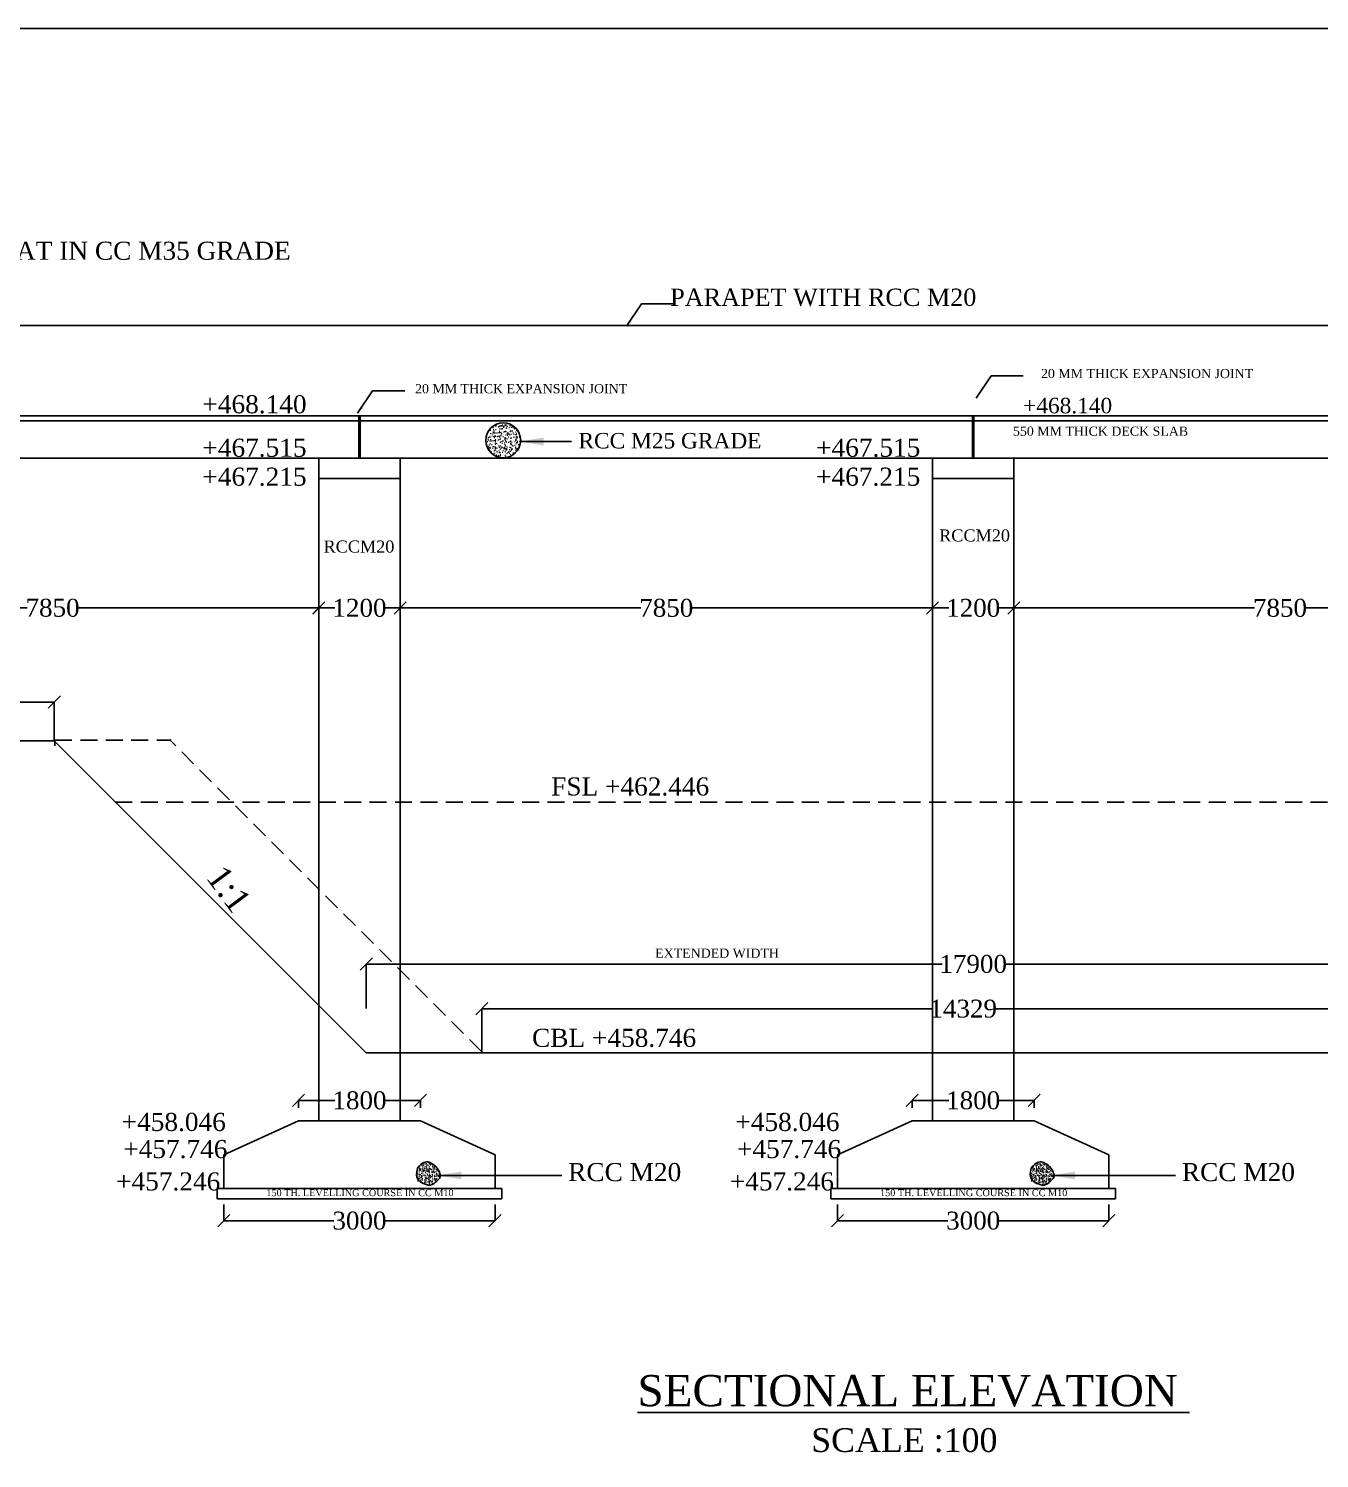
# Model space of a CAD drawing. Header units: inches. Extents: x 90659 to 166790, y -1471827 to -1422100.
# Drawn here: x 109513 to 128548, y -1443181 to -1422100 of the extents above; entities that cross this region are included whole.
import ezdxf
from ezdxf.enums import TextEntityAlignment as Align

# ---------------------------------------------------------------- set-up
doc = ezdxf.new("R2010")
doc.units = ezdxf.units.IN
doc.header["$MEASUREMENT"] = 0
doc.header["$PDMODE"] = 3
doc.header["$PDSIZE"] = -20
doc.linetypes.add('HIDDEN', pattern=[0.375, 0.25, -0.125])
doc.layers.add('slb-32.469', color=5, linetype='Continuous')
doc.layers.add('text', color=6, linetype='Continuous')
doc.styles.add('AB', font='arialbd.ttf')
doc.styles.add('TIMES NEW ROMAN', font='times.ttf')
doc.dimstyles.new('STANDARD$0', dxfattribs={"dimscale": 100, "dimtxt": 0.02, "dimasz": 0.02, "dimexe": 0.05, "dimexo": 0.1, "dimgap": 0.002, "dimtad": 2, "dimdec": 0, "dimzin": 1, "dimdsep": 46, "dimtxsty": 'Standard', "dimblk": 'OBLIQUE', "dimcen": 0.09, "dimadec": 0, "dimazin": 0, "dimtfac": 1, "dimtdec": 0, "dimtofl": 0, "dimtmove": 0, "dimatfit": 3, "dimfxl": 1, "dimtolj": 1, "dimtzin": 1, "dimarcsym": 0})
doc.dimstyles.new('STANDARD$7', dxfattribs={"dimtxt": 2, "dimasz": 2, "dimexe": 1.25, "dimexo": 0.625, "dimtad": 1, "dimdec": 0, "dimlfac": 0.5, "dimrnd": 0.0005, "dimdsep": 46, "dimtxsty": 'AB', "dimblk": 'OBLIQUE', "dimcen": 2.5, "dimadec": 0, "dimazin": 0, "dimtfac": 1, "dimtdec": 0, "dimtmove": 0, "dimatfit": 3, "dimfxl": 1, "dimtolj": 1, "dimtzin": 0, "dimarcsym": 0})

# ---------------------------------------------------------------- blocks, each defined once
blk = doc.blocks.new('_Oblique')
at = {"color": 0, "linetype": 'ByBlock', "lineweight": -2}
blk.add_line((-0.5, -0.5), (0.5, 0.5), dxfattribs=at)
blk = doc.blocks.new('*D14')
at = {"color": 0, "lineweight": -2, "transparency": 16777216}
for p, q in [((114492, -1436548), (114492, -1435892)), ((114492, -1435892), (122984, -1435892)), ((132392, -1435892), (123899, -1435892)), ((132392, -1436548), (132392, -1435892))]:
    blk.add_line(p, q, dxfattribs=at)
at = {"layer": 'Defpoints', "color": 0, "transparency": 16777216}
for p in [(132392, -1435892), (114492, -1436548), (132392, -1436548)]:
    blk.add_point(p, dxfattribs=at)
at = {"color": 0, "lineweight": -2, "transparency": 16777216, "xscale": 180, "yscale": 180, "zscale": 180, "rotation": 180}
blk.add_blockref('_Oblique', (114492, -1435892), dxfattribs=at)
at = {"color": 0, "lineweight": -2, "transparency": 16777216, "xscale": 180, "yscale": 180, "zscale": 180}
blk.add_blockref('_Oblique', (132392, -1435892), dxfattribs=at)
at = {"color": 0, "transparency": 16777216, "insert": (123442, -1435892), "char_height": 264, "attachment_point": 5, "style": 'TIMES NEW ROMAN'}
blk.add_mtext('\\A1;17900', dxfattribs=at)
blk = doc.blocks.new('*D15')
at = {"color": 0, "lineweight": -2, "transparency": 16777216}
for p, q in [((113792, -1430833), (113792, -1430641)), ((113792, -1430642), (114031, -1430642)), ((114992, -1430642), (114752, -1430642)), ((114992, -1430833), (114992, -1430641))]:
    blk.add_line(p, q, dxfattribs=at)
at = {"layer": 'Defpoints', "color": 0, "transparency": 16777216}
for p in [(114992, -1430642), (113792, -1430834), (114992, -1430834)]:
    blk.add_point(p, dxfattribs=at)
at = {"color": 0, "lineweight": -2, "transparency": 16777216, "xscale": 180, "yscale": 180, "zscale": 180, "rotation": 180}
blk.add_blockref('_Oblique', (113792, -1430642), dxfattribs=at)
at = {"color": 0, "lineweight": -2, "transparency": 16777216, "xscale": 180, "yscale": 180, "zscale": 180}
blk.add_blockref('_Oblique', (114992, -1430642), dxfattribs=at)
at = {"color": 0, "transparency": 16777216, "insert": (114392, -1430642), "char_height": 264, "attachment_point": 5, "style": 'TIMES NEW ROMAN'}
blk.add_mtext('\\A1;1200', dxfattribs=at)
blk = doc.blocks.new('*D16')
at = {"color": 0, "lineweight": -2, "transparency": 16777216}
for p, q in [((113492, -1438013), (113492, -1437903)), ((113492, -1437903), (114031, -1437903)), ((115292, -1437903), (114752, -1437903)), ((115292, -1438013), (115292, -1437903))]:
    blk.add_line(p, q, dxfattribs=at)
at = {"layer": 'Defpoints', "color": 0, "transparency": 16777216}
for p in [(113492, -1438014), (115292, -1437903), (115292, -1438014)]:
    blk.add_point(p, dxfattribs=at)
at = {"color": 0, "lineweight": -2, "transparency": 16777216, "xscale": 180, "yscale": 180, "zscale": 180, "rotation": 180}
blk.add_blockref('_Oblique', (113492, -1437903), dxfattribs=at)
at = {"color": 0, "lineweight": -2, "transparency": 16777216, "xscale": 180, "yscale": 180, "zscale": 180}
blk.add_blockref('_Oblique', (115292, -1437903), dxfattribs=at)
at = {"color": 0, "transparency": 16777216, "insert": (114392, -1437903), "char_height": 264, "attachment_point": 5, "style": 'TIMES NEW ROMAN'}
blk.add_mtext('\\A1;1800', dxfattribs=at)
blk = doc.blocks.new('*D17')
at = {"color": 0, "lineweight": -2, "transparency": 16777216}
for p, q in [((112392, -1439436), (112392, -1439676)), ((116392, -1439436), (116392, -1439676)), ((112392, -1439676), (114016, -1439676)), ((116392, -1439676), (114767, -1439676))]:
    blk.add_line(p, q, dxfattribs=at)
at = {"layer": 'Defpoints', "color": 0, "transparency": 16777216}
for p in [(112392, -1439436), (116392, -1439436), (116392, -1439676)]:
    blk.add_point(p, dxfattribs=at)
at = {"color": 0, "lineweight": -2, "transparency": 16777216, "xscale": 180, "yscale": 180, "zscale": 180, "rotation": 180}
blk.add_blockref('_Oblique', (112392, -1439676), dxfattribs=at)
at = {"color": 0, "lineweight": -2, "transparency": 16777216, "xscale": 180, "yscale": 180, "zscale": 180}
blk.add_blockref('_Oblique', (116392, -1439676), dxfattribs=at)
at = {"color": 0, "transparency": 16777216, "insert": (114392, -1439676), "char_height": 264, "attachment_point": 5, "style": 'TIMES NEW ROMAN'}
blk.add_mtext('\\A1;3000', dxfattribs=at)
blk = doc.blocks.new('*D19')
at = {"color": 0, "lineweight": -2, "transparency": 16777216}
for p, q in [((122842, -1430833), (122842, -1430641)), ((122842, -1430642), (123081, -1430642)), ((124042, -1430642), (123802, -1430642)), ((124042, -1430833), (124042, -1430641))]:
    blk.add_line(p, q, dxfattribs=at)
at = {"layer": 'Defpoints', "color": 0, "transparency": 16777216}
for p in [(124042, -1430642), (122842, -1430834), (124042, -1430834)]:
    blk.add_point(p, dxfattribs=at)
at = {"color": 0, "lineweight": -2, "transparency": 16777216, "xscale": 180, "yscale": 180, "zscale": 180, "rotation": 180}
blk.add_blockref('_Oblique', (122842, -1430642), dxfattribs=at)
at = {"color": 0, "lineweight": -2, "transparency": 16777216, "xscale": 180, "yscale": 180, "zscale": 180}
blk.add_blockref('_Oblique', (124042, -1430642), dxfattribs=at)
at = {"color": 0, "transparency": 16777216, "insert": (123442, -1430642), "char_height": 264, "attachment_point": 5, "style": 'TIMES NEW ROMAN'}
blk.add_mtext('\\A1;1200', dxfattribs=at)
blk = doc.blocks.new('*D18')
at = {"color": 0, "lineweight": -2, "transparency": 16777216}
for p, q in [((122542, -1438013), (122542, -1437903)), ((122542, -1437903), (123081, -1437903)), ((124342, -1437903), (123802, -1437903)), ((124342, -1438013), (124342, -1437903))]:
    blk.add_line(p, q, dxfattribs=at)
at = {"layer": 'Defpoints', "color": 0, "transparency": 16777216}
for p in [(122542, -1438014), (124342, -1437903), (124342, -1438014)]:
    blk.add_point(p, dxfattribs=at)
at = {"color": 0, "lineweight": -2, "transparency": 16777216, "xscale": 180, "yscale": 180, "zscale": 180, "rotation": 180}
blk.add_blockref('_Oblique', (122542, -1437903), dxfattribs=at)
at = {"color": 0, "lineweight": -2, "transparency": 16777216, "xscale": 180, "yscale": 180, "zscale": 180}
blk.add_blockref('_Oblique', (124342, -1437903), dxfattribs=at)
at = {"color": 0, "transparency": 16777216, "insert": (123442, -1437903), "char_height": 264, "attachment_point": 5, "style": 'TIMES NEW ROMAN'}
blk.add_mtext('\\A1;1800', dxfattribs=at)
blk = doc.blocks.new('*D20')
at = {"color": 0, "lineweight": -2, "transparency": 16777216}
for p, q in [((121442, -1439436), (121442, -1439676)), ((125442, -1439436), (125442, -1439676)), ((121442, -1439676), (123066, -1439676)), ((125442, -1439676), (123817, -1439676))]:
    blk.add_line(p, q, dxfattribs=at)
at = {"layer": 'Defpoints', "color": 0, "transparency": 16777216}
for p in [(121442, -1439436), (125442, -1439436), (125442, -1439676)]:
    blk.add_point(p, dxfattribs=at)
at = {"color": 0, "lineweight": -2, "transparency": 16777216, "xscale": 180, "yscale": 180, "zscale": 180, "rotation": 180}
blk.add_blockref('_Oblique', (121442, -1439676), dxfattribs=at)
at = {"color": 0, "lineweight": -2, "transparency": 16777216, "xscale": 180, "yscale": 180, "zscale": 180}
blk.add_blockref('_Oblique', (125442, -1439676), dxfattribs=at)
at = {"color": 0, "transparency": 16777216, "insert": (123442, -1439676), "char_height": 264, "attachment_point": 5, "style": 'TIMES NEW ROMAN'}
blk.add_mtext('\\A1;3000', dxfattribs=at)
blk = doc.blocks.new('*D26')
at = {"color": 0, "lineweight": -2, "transparency": 16777216}
for p, q in [((114992, -1430641), (114992, -1430642)), ((114992, -1430642), (118541, -1430642)), ((122842, -1430642), (119292, -1430642)), ((122842, -1430641), (122842, -1430642))]:
    blk.add_line(p, q, dxfattribs=at)
at = {"layer": 'Defpoints', "color": 0, "transparency": 16777216}
for p in [(114992, -1430641), (114992, -1430642), (122842, -1430641)]:
    blk.add_point(p, dxfattribs=at)
at = {"color": 0, "lineweight": -2, "transparency": 16777216, "xscale": 180, "yscale": 180, "zscale": 180, "rotation": 180}
blk.add_blockref('_Oblique', (114992, -1430642), dxfattribs=at)
at = {"color": 0, "lineweight": -2, "transparency": 16777216, "xscale": 180, "yscale": 180, "zscale": 180}
blk.add_blockref('_Oblique', (122842, -1430642), dxfattribs=at)
at = {"color": 0, "transparency": 16777216, "insert": (118916, -1430642), "char_height": 264, "attachment_point": 5, "style": 'TIMES NEW ROMAN'}
blk.add_mtext('\\A1;7850', dxfattribs=at)
blk = doc.blocks.new('*D27')
at = {"color": 0, "lineweight": -2, "transparency": 16777216}
for p, q in [((124042, -1430641), (124042, -1430642)), ((124042, -1430642), (127591, -1430642)), ((131892, -1430642), (128342, -1430642)), ((131892, -1430641), (131892, -1430642))]:
    blk.add_line(p, q, dxfattribs=at)
at = {"layer": 'Defpoints', "color": 0, "transparency": 16777216}
for p in [(124042, -1430641), (124042, -1430642), (131892, -1430641)]:
    blk.add_point(p, dxfattribs=at)
at = {"color": 0, "lineweight": -2, "transparency": 16777216, "xscale": 180, "yscale": 180, "zscale": 180, "rotation": 180}
blk.add_blockref('_Oblique', (124042, -1430642), dxfattribs=at)
at = {"color": 0, "lineweight": -2, "transparency": 16777216, "xscale": 180, "yscale": 180, "zscale": 180}
blk.add_blockref('_Oblique', (131892, -1430642), dxfattribs=at)
at = {"color": 0, "transparency": 16777216, "insert": (127966, -1430642), "char_height": 264, "attachment_point": 5, "style": 'TIMES NEW ROMAN'}
blk.add_mtext('\\A1;7850', dxfattribs=at)
blk = doc.blocks.new('*D29')
at = {"color": 0, "lineweight": -2, "transparency": 16777216}
for p, q in [((105942, -1430641), (105942, -1430642)), ((105942, -1430641), (109491, -1430641)), ((113792, -1430641), (110242, -1430641)), ((113792, -1430641), (113792, -1430642))]:
    blk.add_line(p, q, dxfattribs=at)
at = {"layer": 'Defpoints', "color": 0, "transparency": 16777216}
for p in [(105942, -1430641), (105942, -1430641), (113792, -1430641)]:
    blk.add_point(p, dxfattribs=at)
at = {"color": 0, "lineweight": -2, "transparency": 16777216, "xscale": 180, "yscale": 180, "zscale": 180, "rotation": 180}
blk.add_blockref('_Oblique', (105942, -1430641), dxfattribs=at)
at = {"color": 0, "lineweight": -2, "transparency": 16777216, "xscale": 180, "yscale": 180, "zscale": 180}
blk.add_blockref('_Oblique', (113792, -1430641), dxfattribs=at)
at = {"color": 0, "transparency": 16777216, "insert": (109866, -1430641), "char_height": 264, "attachment_point": 5, "style": 'TIMES NEW ROMAN'}
blk.add_mtext('\\A1;7850', dxfattribs=at)
blk = doc.blocks.new('*D37')
at = {"color": 0, "lineweight": -2, "transparency": 16777216}
for p, q in [((106892, -1432603), (106892, -1432029)), ((106892, -1432029), (108016, -1432029)), ((109892, -1432029), (108767, -1432029)), ((109892, -1432603), (109892, -1432029))]:
    blk.add_line(p, q, dxfattribs=at)
at = {"layer": 'Defpoints', "color": 0, "transparency": 16777216}
for p in [(109892, -1432029), (106892, -1432604), (109892, -1432604)]:
    blk.add_point(p, dxfattribs=at)
at = {"color": 0, "lineweight": -2, "transparency": 16777216, "xscale": 180, "yscale": 180, "zscale": 180, "rotation": 180}
blk.add_blockref('_Oblique', (106892, -1432029), dxfattribs=at)
at = {"color": 0, "lineweight": -2, "transparency": 16777216, "xscale": 180, "yscale": 180, "zscale": 180}
blk.add_blockref('_Oblique', (109892, -1432029), dxfattribs=at)
at = {"color": 0, "transparency": 16777216, "insert": (108392, -1432029), "char_height": 264, "attachment_point": 5, "style": 'TIMES NEW ROMAN'}
blk.add_mtext('\\A1;3000', dxfattribs=at)
blk = doc.blocks.new('*D98')
at = {"color": 0, "lineweight": -2, "transparency": 16777216}
for p, q in [((116196, -1437207), (116196, -1436551)), ((116196, -1436551), (122839, -1436551)), ((130526, -1436551), (123751, -1436551)), ((130526, -1437207), (130526, -1436551))]:
    blk.add_line(p, q, dxfattribs=at)
at = {"layer": 'Defpoints', "color": 0, "transparency": 16777216}
for p in [(130526, -1436551), (116196, -1437207), (130526, -1437207)]:
    blk.add_point(p, dxfattribs=at)
at = {"color": 0, "lineweight": -2, "transparency": 16777216, "xscale": 180, "yscale": 180, "zscale": 180, "rotation": 180}
blk.add_blockref('_Oblique', (116196, -1436551), dxfattribs=at)
at = {"color": 0, "lineweight": -2, "transparency": 16777216, "xscale": 180, "yscale": 180, "zscale": 180}
blk.add_blockref('_Oblique', (130526, -1436551), dxfattribs=at)
at = {"color": 0, "transparency": 16777216, "insert": (123295, -1436551), "char_height": 264, "attachment_point": 5, "style": 'TIMES NEW ROMAN'}
blk.add_mtext('\\A1;14329', dxfattribs=at)

msp = doc.modelspace()

# ---------------------------------------------------------------- hatches: boundary and pattern name
at = {"linetype": 'ByBlock', "lineweight": 9}
h = msp.add_hatch(dxfattribs=at)
h.set_pattern_fill('AR-CONC', color=256, scale=15, style=0)
h.set_pattern_definition([(50, (-399954.965, 106282.39), (107.5890274, -9.4128202), [11.25, -123.75]), (355, (-399954.97, 106282.39), (-20.8127, 112.82882), [9, -99]), (100.4514445, (-399946, 106281.6), (86.776327, 103.4159986), [9.561029, -105.171317]), (46.1842, (-399954.97, 106312.39), (160.0862, -24.827892), [16.875, -185.625]), (96.635635, (-399941.62, 106310.32), (140.199292, 146.11779), [14.341551, -157.757064]), (351.184164, (-399954.97, 106312.39), (140.199292, 146.11779), [13.5, -148.5]), (21, (-399939.965, 106304.89), (89.536058, -60.3928336), [11.25, -123.75]), (326, (-399939.97, 106304.89), (36.4973, 108.772507), [9, -99]), (71.451445, (-399932.5, 106299.85), (126.0333565, 48.379673), [9.5610285, -105.171317]), (37.5, (-399954.965, 106282.386), (1.8239783, 49.9340781), [0, -97.8, 0, -100.5, 0, -99.375]), (7.5, (-399954.965, 106282.386), (39.4604306, 59.1617568), [0, -57.3, 0, -95.55, 0, -37.875]), (327.5, (-399988.415, 106282.386), (80.0733654, -3.3832308), [0, -37.5, 0, -117, 0, -155.25]), (317.5, (-400003.415, 106282.386), (87.4779254, 15.0157473), [0, -48.75, 0, -77.7, 0, -110.25])])
h.paths.add_polyline_path([(116769.1, -1428170.2, 1), (116254.5, -1428170.2, 1)])
h = msp.add_hatch(dxfattribs=at)
h.set_pattern_fill('AR-CONC', color=256, scale=9.75, style=0)
h.set_pattern_definition([(50, (-4777.15, -1444225.87), (69.932868, -6.118333), [7.3125, -80.4375]), (355, (-4777.15, -1444225.87), (-13.528255, 73.338733), [5.85, -64.35]), (100.4514, (-4771.32, -1444226.38), (56.404665, 67.220355), [6.21467, -68.361356]), (46.1842, (-4777.15, -1444206.37), (104.056, -16.138104), [10.96875, -120.65625]), (96.6356, (-4768.48, -1444207.71), (91.12961, 94.97649), [9.322, -102.54202]), (351.1842, (-4777.15, -1444206.37), (91.12954, 94.97656), [8.775, -96.525]), (21, (-4767.4, -1444211.244), (58.198438, -39.255342), [7.3125, -80.4375]), (326, (-4767.4, -1444211.244), (23.723245, 70.70213), [5.85, -64.35]), (71.4514, (-4762.55, -1444214.516), (81.921706, 31.446723), [6.21467, -68.361356]), (37.5, (-4777.15, -1444225.87), (1.185586, 32.457151), [0, -63.57, 0, -65.325, 0, -64.59375]), (7.5, (-4777.15, -1444225.87), (25.64928, 38.455142), [0, -37.245, 0, -62.1075, 0, -24.61875]), (327.5, (-4798.892, -1444225.87), (52.0476875, -2.1991), [0, -24.375, 0, -76.05, 0, -100.9125]), (317.5, (-4808.64, -1444225.87), (56.860652, 9.760236), [0, -31.6875, 0, -50.505, 0, -71.6625])])
edge = h.paths.add_edge_path()
edge.add_spline(control_points=[(115255.1, -1438951.6), (115265, -1438898.7), (115307.2, -1438780.8), (115459, -1438828.2), (115560, -1438940.1), (115601.1, -1439028.7), (115530, -1439090.1), (115436.9, -1439169.2), (115312.5, -1439100.6), (115260.1, -1439115), (115237.5, -1439048.9), (115243.5, -1438967.6), (115255.1, -1438951.6)], knot_values=[0.5333662, 0.5333662, 0.5333662, 0.5333662, 2.2163158, 5.908605, 7.8404108, 9.2465127, 10.3728666, 11.4743621, 15.2541427, 16.6207115, 17.6608628, 18.8632811, 18.8632811, 18.8632811, 18.8632811], degree=3, periodic=0)
h = msp.add_hatch(dxfattribs=at)
h.set_pattern_fill('AR-CONC', color=256, scale=9.75, style=0)
h.set_pattern_definition([(50, (4272.85, -1444225.87), (69.932868, -6.118333), [7.3125, -80.4375]), (355, (4272.85, -1444225.87), (-13.528255, 73.338733), [5.85, -64.35]), (100.4514, (4278.68, -1444226.38), (56.404665, 67.220355), [6.21467, -68.361356]), (46.1842, (4272.85, -1444206.37), (104.056, -16.138104), [10.96875, -120.65625]), (96.6356, (4281.52, -1444207.71), (91.12961, 94.97649), [9.322, -102.54202]), (351.1842, (4272.85, -1444206.37), (91.12954, 94.97656), [8.775, -96.525]), (21, (4282.6, -1444211.244), (58.198438, -39.255342), [7.3125, -80.4375]), (326, (4282.6, -1444211.244), (23.723245, 70.70213), [5.85, -64.35]), (71.4514, (4287.45, -1444214.516), (81.921706, 31.446723), [6.21467, -68.361356]), (37.5, (4272.85, -1444225.87), (1.185586, 32.457151), [0, -63.57, 0, -65.325, 0, -64.59375]), (7.5, (4272.85, -1444225.87), (25.64928, 38.455142), [0, -37.245, 0, -62.1075, 0, -24.61875]), (327.5, (4251.108, -1444225.87), (52.0476875, -2.1991), [0, -24.375, 0, -76.05, 0, -100.9125]), (317.5, (4241.36, -1444225.87), (56.860652, 9.760236), [0, -31.6875, 0, -50.505, 0, -71.6625])])
edge = h.paths.add_edge_path()
edge.add_spline(control_points=[(124305.1, -1438951.6), (124315, -1438898.7), (124357.2, -1438780.8), (124509, -1438828.2), (124610, -1438940.1), (124651.1, -1439028.7), (124580, -1439090.1), (124486.9, -1439169.2), (124362.5, -1439100.6), (124310.1, -1439115), (124287.5, -1439048.9), (124293.5, -1438967.6), (124305.1, -1438951.6)], knot_values=[0.5333662, 0.5333662, 0.5333662, 0.5333662, 2.2163158, 5.908605, 7.8404108, 9.2465127, 10.3728666, 11.4743621, 15.2541427, 16.6207115, 17.6608628, 18.8632811, 18.8632811, 18.8632811, 18.8632811], degree=3, periodic=0)

# ---------------------------------------------------------------- linework, layer by layer
for p, q in [((141368.2, -1426478.5), (105511, -1426478.5)), ((104841.5, -1427809.5), (142041.5, -1427809.5)), ((105408.2, -1427884.5), (141474.8, -1427884.5)), ((114381.5, -1428434.5), (114381.5, -1427809.5)), ((114401.5, -1428434.5), (114401.5, -1427809.5)), ((123431.5, -1428434.5), (123431.5, -1427809.5)), ((123451.5, -1428434.5), (123451.5, -1427809.5)), ((105931.5, -1428434.5), (113791.5, -1428434.5)), ((105931.5, -1428434.5), (140941.5, -1428434.5)), ((113791.5, -1428434.5), (114991.5, -1428434.5)), ((113791.5, -1438203.5), (113791.5, -1428434.5)), ((114991.5, -1428434.5), (114991.5, -1438203.5)), ((122841.5, -1428434.5), (124041.5, -1428434.5)), ((122841.5, -1438203.5), (122841.5, -1428434.5)), ((124041.5, -1428434.5), (124041.5, -1438203.5)), ((124041.5, -1428434.5), (131891.5, -1428434.5)), ((113791.5, -1428734.5), (114991.5, -1428734.5)), ((122841.5, -1428734.5), (124041.5, -1428734.5)), ((113491.5, -1438203.5), (112391.5, -1438703.5)), ((113791.5, -1438203.5), (113491.5, -1438203.5)), ((114991.5, -1438203.5), (113791.5, -1438203.5)), ((114991.5, -1438203.5), (115291.5, -1438203.5)), ((114991.5, -1438203.5), (115291.5, -1438203.5)), ((115291.5, -1438203.5), (116391.5, -1438703.5)), ((122541.5, -1438203.5), (121441.5, -1438703.5)), ((122841.5, -1438203.5), (122541.5, -1438203.5)), ((124041.5, -1438203.5), (122841.5, -1438203.5)), ((124041.5, -1438203.5), (124341.5, -1438203.5)), ((124041.5, -1438203.5), (124341.5, -1438203.5)), ((124341.5, -1438203.5), (125441.5, -1438703.5)), ((112391.5, -1439203.5), (112391.5, -1438703.5)), ((116391.5, -1438703.5), (116391.5, -1439203.5)), ((121441.5, -1439203.5), (121441.5, -1438703.5)), ((125441.5, -1438703.5), (125441.5, -1439203.5)), ((116491.5, -1439203.5), (112291.5, -1439203.5)), ((112291.5, -1439353.5), (112291.5, -1439203.5)), ((112841.5, -1439203.5), (115941.5, -1439203.5)), ((116491.5, -1439353.5), (116491.5, -1439203.5)), ((125541.5, -1439203.5), (121341.5, -1439203.5)), ((121341.5, -1439353.5), (121341.5, -1439203.5)), ((121891.5, -1439203.5), (124991.5, -1439203.5)), ((125541.5, -1439353.5), (125541.5, -1439203.5)), ((112291.5, -1439353.5), (116491.5, -1439353.5)), ((121341.5, -1439353.5), (125541.5, -1439353.5))]:
    msp.add_line(p, q)
at = {"linetype": 'HIDDEN', "lineweight": 25, "ltscale": 1000}
for p, q in [((114391.5, -1428434.5), (114391.5, -1427809.5)), ((123441.5, -1428434.5), (123441.5, -1427809.5)), ((109901.4, -1432592.4), (111615.1, -1432592.4)), ((110791.5, -1433503.5), (136091.5, -1433503.5))]:
    msp.add_line(p, q, dxfattribs=at)
at = {"lineweight": 18}
for p, q in [((113791.5, -1428434.5), (114991.5, -1428434.5)), ((122841.5, -1428434.5), (124041.5, -1428434.5))]:
    msp.add_line(p, q, dxfattribs=at)
at = {"linetype": 'ByBlock', "lineweight": 25}
msp.add_line((114991.5, -1428434.5), (122841.5, -1428434.5), dxfattribs=at)
at = {"color": 3}
msp.add_line((109901.4, -1432674.6), (109901.4, -1432592.4), dxfattribs=at)
at = {"color": 7}
msp.add_lwpolyline([(90659, -1422100.5), (166599.3, -1422100.5), (166599.3, -1471809.9), (90659, -1471809.9)], close=True, dxfattribs=at)
msp.add_circle((116511.8, -1428170.2), 257.3)
at = {"linetype": 'ByBlock', "lineweight": 25}
for points in [[(115246.7, -1438903.8), (115294.1, -1438842.9), (115368.2, -1438790.3), (115468.8, -1438821.3), (115573, -1438938.9), (115597.1, -1439038.1), (115525.9, -1439099.6), (115432.8, -1439178.7), (115365, -1439132.7), (115321.1, -1439124.4), (115240, -1439072.8), (115225.1, -1438978.1), (115246.7, -1438903.8)], [(124296.7, -1438903.8), (124344.1, -1438842.9), (124418.2, -1438790.3), (124518.8, -1438821.3), (124623, -1438938.9), (124647.1, -1439038.1), (124575.9, -1439099.6), (124482.8, -1439178.7), (124415, -1439132.7), (124371.1, -1439124.4), (124290, -1439072.8), (124275.1, -1438978.1), (124296.7, -1438903.8)]]:
    msp.add_open_spline(points, degree=3, knots=[0.5333662, 0.5333662, 0.5333662, 0.5333662, 2.2163158, 5.908605, 7.8404108, 9.2465127, 10.3728666, 11.4743621, 15.2541427, 16.6207115, 17.6608628, 18.8632811, 18.8632811, 18.8632811, 18.8632811], dxfattribs=at)
at = {"layer": 'slb-32.469', "color": 0}
for p, q in [((109891.5, -1432603.5), (106891.5, -1432603.5)), ((114491.5, -1437203.5), (109891.5, -1432603.5)), ((114491.5, -1437203.5), (132391.5, -1437203.5))]:
    msp.add_line(p, q, dxfattribs=at)
at = {"layer": 'slb-32.469', "color": 0, "linetype": 'HIDDEN', "lineweight": 25, "ltscale": 1000}
msp.add_line((116189.4, -1437182.4), (111589.4, -1432582.4), dxfattribs=at)

# ---------------------------------------------------------------- texts
at = {"linetype": 'ByBlock', "lineweight": 25, "style": 'TIMES NEW ROMAN'}
for s, height, p in [('75 TH.WEARING COAT IN CC M35 GRADE', 266.676, (105624.4, -1425508.8)), ('PARAPET WITH RCC M20', 255.562, (118974.2, -1426189.6)), ('20 MM THICK EXPANSION JOINT', 135.562, (124442, -1427253.8)), ('+468.140', 266.68, (112076.1, -1427772.3)), ('20 MM THICK EXPANSION JOINT', 135.562, (115211.7, -1427477.2)), ('+468.140', 228, (124178.6, -1427772.3)), ('550 MM THICK DECK SLAB', 135.562, (124028.7, -1428103.8)), ('+467.515', 266.68, (112076.1, -1428413.3)), ('+467.515', 266.68, (121126.1, -1428413.3)), ('+467.215', 266.68, (112076.1, -1428839.8)), ('+467.215', 266.68, (121126.1, -1428839.8)), ('RCCM20', 177.78, (113862.1, -1429825.9)), ('RCCM20', 177.78, (122940.2, -1429661.9)), ('FSL +462.446', 266.676, (117218.7, -1433407.3)), ('EXTENDED WIDTH', 135.562, (118752.3, -1435799.4)), ('CBL +458.746', 266.676, (116936.7, -1437113.3)), ('+458.046', 266.68, (110885.1, -1438353.3)), ('+458.046', 266.68, (119935.1, -1438353.3)), ('+457.746', 266.68, (110908.9, -1438753)), ('+457.746', 266.68, (119958.9, -1438753)), ('RCC M20', 266.68, (117469.6, -1439092.5)), ('RCC M20', 266.68, (126519.6, -1439092.5)), ('+457.246', 266.68, (110803.3, -1439230.3)), ('+457.246', 266.68, (119853.3, -1439230.3)), ('150 TH. LEVELLING COURSE IN CC M10', 99.559, (113018.4, -1439314.4)), ('150 TH. LEVELLING COURSE IN CC M10', 99.559, (122068.4, -1439314.4)), ('SCALE :100', 350, (121053.5, -1443085.8))]:
    msp.add_text(s, height=height, dxfattribs=at).set_placement(p)
msp.add_text('%%USECTIONAL ELEVATION ', height=459.946, dxfattribs=at).set_placement((118491.7, -1442181.1), align=Align.MIDDLE_LEFT)
at = {"linetype": 'ByBlock', "lineweight": 25, "insert": (117621.9, -1428178.2), "char_height": 228, "attachment_point": 4, "style": 'TIMES NEW ROMAN'}
msp.add_mtext('RCC M25 GRADE ', dxfattribs=at)
at = {"layer": 'text', "color": 7, "linetype": 'ByBlock', "style": 'TIMES NEW ROMAN'}
msp.add_text('1:1', height=360, rotation=306.64234, dxfattribs=at).set_placement((112115.8, -1434613))

# ---------------------------------------------------------------- dimensions: what is measured, and where the dimension line sits
for base, p1, p2, picture, middle in [((105941.5, -1430641.3), (113791.5, -1430641.1), (105941.5, -1430641.1), '*D29', (109866.5, -1430641.3)), ((114991.5, -1430641.5), (113791.5, -1430833.5), (114991.5, -1430833.5), '*D15', (114391.5, -1430641.5)), ((114991.5, -1430641.5), (122841.5, -1430641.3), (114991.5, -1430641.3), '*D26', (118916.5, -1430641.5)), ((124041.5, -1430641.5), (122841.5, -1430833.5), (124041.5, -1430833.5), '*D19', (123441.5, -1430641.5)), ((124041.5, -1430641.5), (131891.5, -1430641.3), (124041.5, -1430641.3), '*D27', (127966.5, -1430641.5)), ((109891.5, -1432029), (106891.5, -1432603.5), (109891.5, -1432603.5), '*D37', (108391.5, -1432029)), ((132391.5, -1435892.5), (114491.5, -1436547.9), (132391.5, -1436547.9), '*D14', (123441.5, -1435892.5)), ((115291.5, -1437903), (113491.5, -1438013.5), (115291.5, -1438013.5), '*D16', (114391.5, -1437903)), ((124341.5, -1437903), (122541.5, -1438013.5), (124341.5, -1438013.5), '*D18', (123441.5, -1437903))]:
    dim = msp.add_linear_dim(base=base, p1=p1, p2=p2, dimstyle='STANDARD$0', override={"dimscale": 1, "dimtxt": 264, "dimasz": 180, "dimexe": 0.18, "dimexo": 0.0625, "dimgap": 0.09, "dimtad": 0, "dimzin": 0, "dimtxsty": 'TIMES NEW ROMAN', "dimblk1": 'Oblique', "dimblk2": 'Oblique', "dimsah": 1, "dimtzin": 0})
    dim.commit()
    dim.dimension.update_dxf_attribs({"geometry": picture, "text_midpoint": middle})
dim = msp.add_linear_dim(base=(130525.9, -1436551.4), p1=(116196.5, -1437206.8), p2=(130525.9, -1437206.8), dimstyle='STANDARD$0', override={"dimscale": 1, "dimtxt": 264, "dimasz": 180, "dimexe": 0.18, "dimexo": 0.0625, "dimgap": 0.09, "dimtad": 0, "dimzin": 0, "dimtxsty": 'TIMES NEW ROMAN', "dimblk1": 'Oblique', "dimblk2": 'Oblique', "dimsah": 1, "dimtzin": 0})
dim.commit()
dim.dimension.update_dxf_attribs({"geometry": '*D98', "text_midpoint": (123295.1, -1436551.4), "dimtype": 160})
for base, p1, p2, picture, middle in [((116391.5, -1439675.5), (112391.5, -1439435.5), (116391.5, -1439435.5), '*D17', (114391.5, -1439675.5)), ((125441.5, -1439675.5), (121441.5, -1439435.5), (125441.5, -1439435.5), '*D20', (123441.5, -1439675.5))]:
    dim = msp.add_linear_dim(base=base, p1=p1, p2=p2, text='3000', dimstyle='STANDARD$0', override={"dimscale": 1, "dimtxt": 264, "dimasz": 180, "dimexe": 0.18, "dimexo": 0.0625, "dimgap": 0.09, "dimtad": 0, "dimzin": 0, "dimtxsty": 'TIMES NEW ROMAN', "dimblk1": 'Oblique', "dimblk2": 'Oblique', "dimsah": 1, "dimtzin": 0})
    dim.commit()
    dim.dimension.update_dxf_attribs({"geometry": picture, "text_midpoint": middle})

# ---------------------------------------------------------------- leaders
for points, override in [([(118330.6, -1426488.8), (118551.1, -1426160.2), (119024.2, -1426160.2)], {"dimasz": 100, "dimgap": 0.625, "dimtad": 0}), ([(123485.8, -1427547.5), (123706.3, -1427218.9), (124179.3, -1427218.9)], {"dimasz": 100, "dimgap": 0.625, "dimtad": 0}), ([(114365, -1427769.3), (114585.5, -1427440.7), (115058.6, -1427440.7)], {"dimasz": 100, "dimgap": 0.625, "dimtad": 0}), ([(116755.9, -1428187.5), (117520.5, -1428188.2), (117465.3, -1428188.3)], {"dimasz": 350, "dimtad": 0}), ([(115543.8, -1439009.1), (117375.4, -1439009.8), (116941.1, -1439009.7)], {"dimasz": 350, "dimtad": 0}), ([(124593.8, -1439009.1), (126425.4, -1439009.8), (125991.1, -1439009.7)], {"dimasz": 350, "dimtad": 0})]:
    msp.add_leader(points, dimstyle='STANDARD$7', override=override)

doc.saveas('drawing.dxf')
